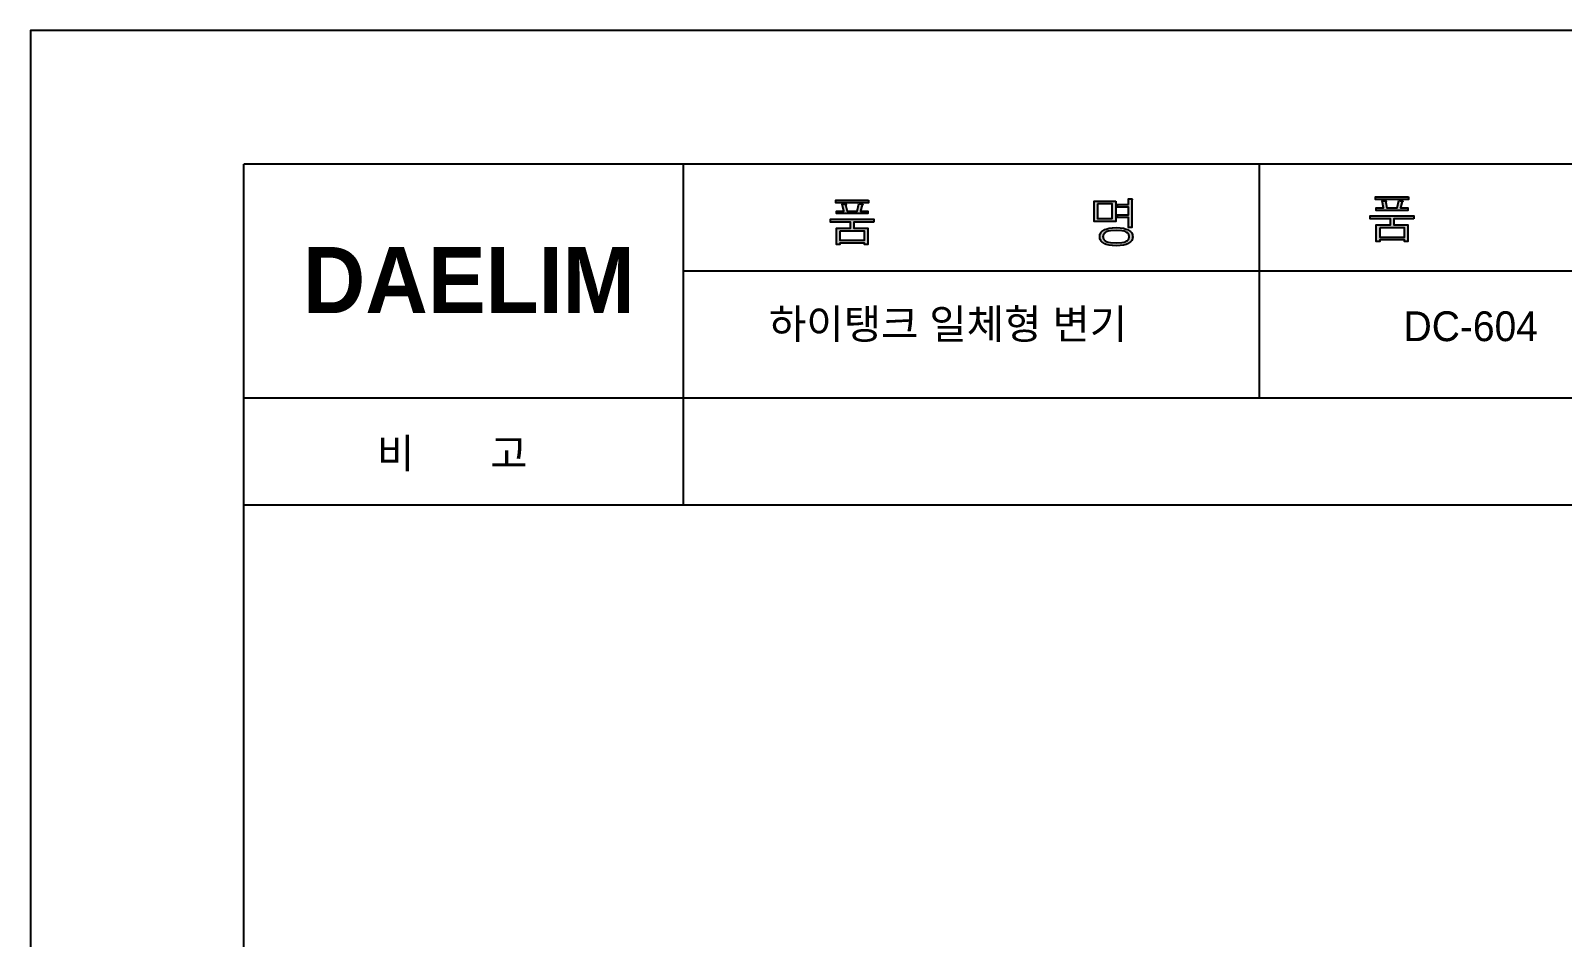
# Model space of a CAD drawing. Extents: x 63834 to 66260, y 58119 to 61549.
# Drawn here: x 63834 to 65209, y 60736 to 61549 of the extents above; entities that cross this region are included whole.
import ezdxf
from ezdxf.lldxf.tags import DXFTag

# ---------------------------------------------------------------- set-up
doc = ezdxf.new("R2010")
doc.units = 0
doc.header["$MEASUREMENT"] = 0
doc.linetypes.add('AM_ISO02W050x2', pattern=[3.75, 3, -0.75])
doc.layers.get('0').update_dxf_attribs({"linetype": 'CONTINUOUS'})
for name, color, linetype in [('Dim', 4, 'CONTINUOUS'), ('LINE', 7, 'CONTINUOUS'), ('LINE @ 1 VP1', 7, 'CONTINUOUS'), ('LINE @ 1 VPModel', 7, 'CONTINUOUS'), ('YA', 7, 'CONTINUOUS')]:
    doc.layers.add(name, color=color, linetype=linetype)
doc.styles.add('h', font='', dxfattribs={"height": 30})
doc.styles.add('스타일1', font='txt.shx', dxfattribs={"bigfont": 'ghs.shx'})
doc.styles.get('h').set_extended_font_data('Haansoft Batang')
tags = doc.linetypes.add('Amconstr', pattern=[9999, 9999, 0]).pattern_tags.tags
tags[6:7] = [DXFTag(74, 4), DXFTag(75, 0), DXFTag(340, '0'), DXFTag(46, 1.0), DXFTag(50, 0.0), DXFTag(44, 0.0), DXFTag(45, 0.0)]
tags[4:5] = [DXFTag(74, 4), DXFTag(75, 0), DXFTag(340, '0'), DXFTag(46, 1.0), DXFTag(50, 0.0), DXFTag(44, 0.0), DXFTag(45, 0.0)]

# ---------------------------------------------------------------- blocks, each defined once
blk = doc.blocks.new('*U30')
at = {"layer": 'LINE @ 1 VP1', "linetype": 'Amconstr'}
h = blk.add_hatch(color=256, dxfattribs=at)
h.dxf.hatch_style = 1
h.paths.add_polyline_path([(65050.4, 61394.9), (65050.4, 61395.1), (65050.4, 61395.2), (65050.4, 61395.3), (65050.4, 61395.5), (65050.6, 61395.8), (65050.7, 61396), (65050.7, 61396.1), (65050.7, 61396.1), (65050.7, 61396.2), (65050.7, 61396.2), (65050.7, 61396.2), (65050.7, 61396.2), (65050.7, 61396.3), (65050.7, 61396.3), (65050.7, 61396.3), (65050.7, 61396.3), (65050.6, 61396.3), (65050.6, 61396.4), (65050.5, 61396.4), (65050.2, 61396.4), (65049.3, 61396.5), (65047.2, 61396.5), (65048.5, 61390.2), (65042, 61390.2), (65042, 61387.8), (65070.3, 61387.8), (65070.3, 61390.2), (65063.7, 61390.2), (65064.9, 61394.7), (65064.9, 61394.8), (65065, 61394.9), (65065, 61395.1), (65065.1, 61395.2), (65065.5, 61395.6), (65065.6, 61395.7), (65065.6, 61395.8), (65065.7, 61395.9), (65065.7, 61395.9), (65065.7, 61395.9), (65065.7, 61396), (65065.7, 61396), (65065.7, 61396), (65065.7, 61396), (65065.7, 61396.1), (65065.7, 61396.1), (65065.6, 61396.1), (65065.6, 61396.1), (65065.4, 61396.2), (65064.7, 61396.3), (65062.2, 61396.8), (65060.7, 61390.2), (65051.5, 61390.2)])
h.paths.add_polyline_path([(65075.7, 61382.9), (65036.6, 61382.9), (65036.6, 61380.3), (65054.6, 61380.3), (65054.6, 61374.8), (65042, 61374.8), (65042, 61360.1), (65045.1, 61360.1), (65045.1, 61361.4), (65067.2, 61361.4), (65067.2, 61360.1), (65070.3, 61360.1), (65070.3, 61374.8), (65057.7, 61374.8), (65057.7, 61380.3), (65075.7, 61380.3)])
h.paths.add_polyline_path([(65067.2, 61372.2), (65067.2, 61364), (65045.1, 61364), (65045.1, 61372.2)], flags=16)
at = {"layer": 'LINE @ 1 VPModel', "linetype": 'Amconstr'}
h = blk.add_hatch(color=256, dxfattribs=at)
h.dxf.hatch_style = 1
h.paths.add_polyline_path([(65050.4, 61394.9), (65050.4, 61395.1), (65050.4, 61395.2), (65050.4, 61395.3), (65050.4, 61395.5), (65050.6, 61395.8), (65050.7, 61396), (65050.7, 61396.1), (65050.7, 61396.1), (65050.7, 61396.2), (65050.7, 61396.2), (65050.7, 61396.2), (65050.7, 61396.2), (65050.7, 61396.3), (65050.7, 61396.3), (65050.7, 61396.3), (65050.7, 61396.3), (65050.6, 61396.3), (65050.6, 61396.4), (65050.5, 61396.4), (65050.2, 61396.4), (65049.3, 61396.5), (65047.2, 61396.5), (65048.5, 61390.2), (65042, 61390.2), (65042, 61387.8), (65070.3, 61387.8), (65070.3, 61390.2), (65063.7, 61390.2), (65064.9, 61394.7), (65064.9, 61394.8), (65065, 61394.9), (65065, 61395.1), (65065.1, 61395.2), (65065.5, 61395.6), (65065.6, 61395.7), (65065.6, 61395.8), (65065.7, 61395.9), (65065.7, 61395.9), (65065.7, 61395.9), (65065.7, 61396), (65065.7, 61396), (65065.7, 61396), (65065.7, 61396), (65065.7, 61396.1), (65065.7, 61396.1), (65065.6, 61396.1), (65065.6, 61396.1), (65065.4, 61396.2), (65064.7, 61396.3), (65062.2, 61396.8), (65060.7, 61390.2), (65051.5, 61390.2)])
h.paths.add_polyline_path([(65075.7, 61382.9), (65036.6, 61382.9), (65036.6, 61380.3), (65054.6, 61380.3), (65054.6, 61374.8), (65042, 61374.8), (65042, 61360.1), (65045.1, 61360.1), (65045.1, 61361.4), (65067.2, 61361.4), (65067.2, 61360.1), (65070.3, 61360.1), (65070.3, 61374.8), (65057.7, 61374.8), (65057.7, 61380.3), (65075.7, 61380.3)])
h.paths.add_polyline_path([(65067.2, 61372.2), (65067.2, 61364), (65045.1, 61364), (65045.1, 61372.2)], flags=16)
blk = doc.blocks.new('*U31')
at = {"layer": 'LINE @ 1 VP1', "linetype": 'Amconstr'}
h = blk.add_hatch(color=256, dxfattribs=at)
h.dxf.hatch_style = 1
h.paths.add_polyline_path([(65071, 61400), (65041.4, 61400), (65041.4, 61397.6), (65071, 61397.6)])
at = {"layer": 'LINE @ 1 VPModel', "linetype": 'Amconstr'}
h = blk.add_hatch(color=256, dxfattribs=at)
h.dxf.hatch_style = 1
h.paths.add_polyline_path([(65071, 61400), (65041.4, 61400), (65041.4, 61397.6), (65071, 61397.6)])

msp = doc.modelspace()

# ---------------------------------------------------------------- hatches: boundary and pattern name
at = {"linetype": 'AM_ISO02W050x2'}
h = msp.add_hatch(color=256, dxfattribs=at)
h.dxf.hatch_style = 1
h.paths.add_polyline_path([(64586.4, 61397.1), (64586.4, 61394.7), (64556.8, 61394.7), (64556.8, 61397.1)])
h = msp.add_hatch(color=256, dxfattribs=at)
h.dxf.hatch_style = 1
h.paths.add_polyline_path([(64566.1, 61393.4), (64566.1, 61393.4), (64566.1, 61393.4), (64566.1, 61393.4), (64566.1, 61393.4), (64566.2, 61393.3), (64566.2, 61393.3), (64566.2, 61393.3), (64566.1, 61393.2), (64566.1, 61393.2), (64566.1, 61393.1), (64566, 61392.9), (64565.9, 61392.6), (64565.8, 61392.4), (64565.8, 61392.3), (64565.8, 61392.2), (64565.8, 61392), (64567, 61387.3), (64576.2, 61387.3), (64577.7, 61393.9), (64580.1, 61393.4), (64580.8, 61393.3), (64581, 61393.2), (64581.1, 61393.2), (64581.1, 61393.2), (64581.1, 61393.2), (64581.1, 61393.1), (64581.1, 61393.1), (64581.1, 61393.1), (64581.1, 61393.1), (64581.1, 61393.1), (64581.1, 61393), (64581.1, 61393), (64581.1, 61392.9), (64581, 61392.8), (64580.9, 61392.7), (64580.6, 61392.3), (64580.5, 61392.2), (64580.4, 61392), (64580.4, 61391.9), (64580.3, 61391.8), (64579.1, 61387.3), (64585.7, 61387.3), (64585.7, 61385), (64557.5, 61385), (64557.5, 61387.3), (64564, 61387.3), (64562.6, 61393.6), (64564.8, 61393.6), (64565.7, 61393.5), (64565.9, 61393.5), (64566, 61393.5), (64566.1, 61393.5)])
h = msp.add_hatch(color=256, dxfattribs=at)
h.dxf.hatch_style = 1
h.paths.add_polyline_path([(64808.1, 61378), (64808.1, 61396.3), (64788.8, 61396.3), (64788.8, 61378)])
h.paths.add_polyline_path([(64791.9, 61380.6), (64791.9, 61393.8), (64805, 61393.8), (64805, 61380.6)], flags=16)
h = msp.add_hatch(color=256, dxfattribs=at)
h.dxf.hatch_style = 1
h.paths.add_polyline_path([(64809.6, 61381.4), (64819.5, 61381.4), (64819.5, 61372.4), (64822.6, 61372.4), (64822.6, 61397), (64822.9, 61397.8), (64822.9, 61397.8), (64823, 61397.9), (64823, 61397.9), (64822.9, 61397.9), (64822.9, 61397.9), (64822.9, 61397.9), (64822.9, 61397.9), (64822.9, 61397.9), (64822.9, 61397.9), (64822.9, 61398), (64822.9, 61398), (64822.8, 61398), (64822.8, 61398), (64822.7, 61398.1), (64822.6, 61398.1), (64822.3, 61398.1), (64821.9, 61398.1), (64819.5, 61398.1), (64819.5, 61393.3), (64809.6, 61393.3), (64809.6, 61390.7), (64819.5, 61390.7), (64819.5, 61384), (64809.6, 61384)])
h = msp.add_hatch(color=256, dxfattribs=at)
h.dxf.hatch_style = 1
h.paths.add_polyline_path([(64573.2, 61371.9), (64573.2, 61377.4), (64591.1, 61377.4), (64591.1, 61380), (64552.1, 61380), (64552.1, 61377.4), (64570.1, 61377.4), (64570.1, 61371.9), (64557.5, 61371.9), (64557.5, 61357.2), (64560.6, 61357.2), (64560.6, 61358.5), (64582.7, 61358.5), (64582.7, 61357.2), (64585.8, 61357.2), (64585.8, 61371.9)])
h.paths.add_polyline_path([(64582.7, 61369.3), (64582.7, 61361.1), (64560.6, 61361.1), (64560.6, 61369.3)], flags=16)
h = msp.add_hatch(color=256, dxfattribs=at)
h.dxf.hatch_style = 1
h.paths.add_polyline_path([(64805.2, 61372.3), (64802.1, 61371.9), (64799.6, 61371.1), (64798.4, 61370.7), (64797.4, 61370.1), (64796.6, 61369.6), (64795.8, 61368.9), (64795.2, 61368.3), (64794.7, 61367.6), (64794.3, 61366.8), (64794, 61366), (64793.9, 61365.1), (64793.8, 61364.2), (64793.9, 61363.3), (64794, 61362.5), (64794.3, 61361.7), (64794.7, 61360.9), (64795.2, 61360.2), (64795.8, 61359.6), (64796.6, 61359), (64797.4, 61358.4), (64798.4, 61357.9), (64799.6, 61357.4), (64802.1, 61356.7), (64805.2, 61356.3), (64808.6, 61356.1), (64812, 61356.3), (64815, 61356.7), (64817.6, 61357.4), (64818.7, 61357.9), (64819.7, 61358.4), (64820.6, 61359), (64821.3, 61359.6), (64822, 61360.2), (64822.5, 61360.9), (64822.9, 61361.7), (64823.2, 61362.5), (64823.3, 61363.3), (64823.4, 61364.2), (64823.3, 61365.1), (64823.2, 61366), (64822.9, 61366.8), (64822.5, 61367.6), (64822, 61368.3), (64821.3, 61368.9), (64820.6, 61369.6), (64819.7, 61370.1), (64818.7, 61370.7), (64817.6, 61371.1), (64815, 61371.9), (64812, 61372.3), (64808.6, 61372.4)])
h.paths.add_polyline_path([(64817.3, 61368.5), (64818, 61368.1), (64818.6, 61367.7), (64819.1, 61367.2), (64819.5, 61366.7), (64819.8, 61366.1), (64820, 61365.5), (64820.1, 61364.9), (64820.2, 61364.2), (64820.1, 61363.6), (64820, 61362.9), (64819.8, 61362.4), (64819.5, 61361.8), (64819.1, 61361.3), (64818.6, 61360.9), (64818, 61360.5), (64817.3, 61360.1), (64815.6, 61359.5), (64813.6, 61359), (64808.5, 61358.7), (64803.3, 61359), (64801.3, 61359.5), (64799.6, 61360.1), (64798.9, 61360.5), (64798.4, 61360.9), (64797.9, 61361.3), (64797.3, 61362.1), (64796.9, 61362.9), (64796.8, 61363.6), (64796.7, 61364.2), (64796.8, 61364.9), (64796.9, 61365.5), (64797.1, 61366.1), (64797.5, 61366.7), (64797.9, 61367.2), (64798.4, 61367.7), (64798.9, 61368.1), (64799.6, 61368.5), (64801.3, 61369.1), (64803.3, 61369.5), (64808.5, 61369.9), (64813.6, 61369.5), (64815.6, 61369.1)], flags=16)

# ---------------------------------------------------------------- linework, layer by layer
at = {"layer": 'YA', "color": 7}
for p, q in [((66101.7, 61429.3), (64025.7, 61429.3)), ((64025.7, 60359.1), (64025.7, 61429.3)), ((64420.2, 61123.3), (64420.2, 61429.3)), ((64937.1, 61218.9), (64937.1, 61428.9)), ((66101.7, 61333.3), (64420.2, 61333.3)), ((66101.7, 61219.3), (64025.7, 61219.3)), ((66101.7, 61123.3), (64025.7, 61123.3)), ((66101.7, 61123.3), (64025.7, 61123.3))]:
    msp.add_line(p, q, dxfattribs=at)
at = {"layer": 'YA', "color": 0}
msp.add_lwpolyline([(63834.3, 58118.8), (66259.8, 58118.8), (66259.8, 61549.2), (63834.3, 61549.2)], close=True, dxfattribs=at)
at = {"layer": 'YA', "color": 7}
for points in [[(64586.4, 61397.1), (64586.4, 61394.7), (64556.8, 61394.7), (64556.8, 61397.1), (64586.4, 61397.1)], [(64566.1, 61393.4), (64566.1, 61393.4), (64566.1, 61393.4), (64566.1, 61393.4), (64566.1, 61393.4), (64566.2, 61393.3), (64566.2, 61393.3), (64566.2, 61393.3), (64566.1, 61393.2), (64566.1, 61393.2), (64566.1, 61393.1), (64566, 61392.9), (64565.9, 61392.6), (64565.8, 61392.4), (64565.8, 61392.3), (64565.8, 61392.2), (64565.8, 61392), (64567, 61387.3), (64576.2, 61387.3), (64577.7, 61393.9), (64580.1, 61393.4), (64580.8, 61393.3), (64581, 61393.2), (64581.1, 61393.2), (64581.1, 61393.2), (64581.1, 61393.2), (64581.1, 61393.1), (64581.1, 61393.1), (64581.1, 61393.1), (64581.1, 61393.1), (64581.1, 61393.1), (64581.1, 61393), (64581.1, 61393), (64581.1, 61392.9), (64581, 61392.8), (64580.9, 61392.7), (64580.6, 61392.3), (64580.5, 61392.2), (64580.4, 61392), (64580.4, 61391.9), (64580.3, 61391.8), (64579.1, 61387.3), (64585.7, 61387.3), (64585.7, 61385), (64557.5, 61385), (64557.5, 61387.3), (64564, 61387.3), (64562.6, 61393.6), (64564.8, 61393.6), (64565.7, 61393.5), (64565.9, 61393.5), (64566, 61393.5), (64566.1, 61393.5), (64566.1, 61393.4)], [(64808.1, 61396.3), (64808.1, 61378), (64788.8, 61378), (64788.8, 61396.3), (64808.1, 61396.3)], [(64791.9, 61393.8), (64791.9, 61380.6), (64805, 61380.6), (64805, 61393.8), (64791.9, 61393.8)], [(64819.5, 61393.3), (64819.5, 61398.1), (64821.9, 61398.1), (64822.3, 61398.1), (64822.6, 61398.1), (64822.7, 61398.1), (64822.8, 61398), (64822.8, 61398), (64822.9, 61398), (64822.9, 61398), (64822.9, 61397.9), (64822.9, 61397.9), (64822.9, 61397.9), (64822.9, 61397.9), (64822.9, 61397.9), (64822.9, 61397.9), (64823, 61397.9), (64823, 61397.9), (64822.9, 61397.8), (64822.9, 61397.8), (64822.9, 61397.6), (64822.8, 61397.4), (64822.6, 61397.1), (64822.6, 61396.7), (64822.6, 61372.4), (64819.5, 61372.4), (64819.5, 61381.4), (64809.6, 61381.4), (64809.6, 61384), (64819.5, 61384), (64819.5, 61390.7), (64809.6, 61390.7), (64809.6, 61393.3), (64819.5, 61393.3)], [(65071, 61400), (65071, 61397.6), (65041.4, 61397.6), (65041.4, 61400), (65071, 61400)], [(65050.7, 61396.3), (65050.7, 61396.3), (65050.7, 61396.3), (65050.7, 61396.3), (65050.7, 61396.2), (65050.7, 61396.2), (65050.7, 61396.2), (65050.7, 61396.2), (65050.7, 61396.1), (65050.7, 61396.1), (65050.7, 61396), (65050.6, 61395.8), (65050.4, 61395.5), (65050.4, 61395.3), (65050.4, 61395.2), (65050.4, 61395.1), (65050.4, 61394.9), (65051.5, 61390.2), (65060.7, 61390.2), (65062.2, 61396.8), (65064.7, 61396.3), (65065.4, 61396.2), (65065.6, 61396.1), (65065.6, 61396.1), (65065.7, 61396.1), (65065.7, 61396.1), (65065.7, 61396), (65065.7, 61396), (65065.7, 61396), (65065.7, 61396), (65065.7, 61395.9), (65065.7, 61395.9), (65065.7, 61395.9), (65065.6, 61395.8), (65065.6, 61395.7), (65065.5, 61395.6), (65065.1, 61395.2), (65065, 61395.1), (65065, 61394.9), (65064.9, 61394.8), (65064.9, 61394.7), (65063.7, 61390.2), (65070.3, 61390.2), (65070.3, 61387.8), (65042, 61387.8), (65042, 61390.2), (65048.5, 61390.2), (65047.2, 61396.5), (65049.3, 61396.5), (65050.2, 61396.4), (65050.5, 61396.4), (65050.6, 61396.4), (65050.6, 61396.3), (65050.7, 61396.3)], [(64591.1, 61377.4), (64573.2, 61377.4), (64573.2, 61371.9), (64585.8, 61371.9), (64585.8, 61357.2), (64582.7, 61357.2), (64582.7, 61358.5), (64560.6, 61358.5), (64560.6, 61357.2), (64557.5, 61357.2), (64557.5, 61371.9), (64570.1, 61371.9), (64570.1, 61377.4), (64552.1, 61377.4), (64552.1, 61380), (64591.1, 61380), (64591.1, 61377.4)], [(64560.6, 61369.3), (64560.6, 61361.1), (64582.7, 61361.1), (64582.7, 61369.3), (64560.6, 61369.3)], [(64819.7, 61370.1), (64820.6, 61369.6), (64821.3, 61368.9), (64822, 61368.3), (64822.5, 61367.6), (64822.9, 61366.8), (64823.2, 61366), (64823.3, 61365.1), (64823.4, 61364.2), (64823.3, 61363.3), (64823.2, 61362.5), (64822.9, 61361.7), (64822.5, 61360.9), (64822, 61360.2), (64821.3, 61359.6), (64820.6, 61359), (64819.7, 61358.4), (64818.7, 61357.9), (64817.6, 61357.4), (64815, 61356.7), (64812, 61356.3), (64808.6, 61356.1), (64805.2, 61356.3), (64802.1, 61356.7), (64799.6, 61357.4), (64798.4, 61357.9), (64797.4, 61358.4), (64796.6, 61359), (64795.8, 61359.6), (64795.2, 61360.2), (64794.7, 61360.9), (64794.3, 61361.7), (64794, 61362.5), (64793.9, 61363.3), (64793.8, 61364.2), (64793.9, 61365.1), (64794, 61366), (64794.3, 61366.8), (64794.7, 61367.6), (64795.2, 61368.3), (64795.8, 61368.9), (64796.6, 61369.6), (64797.4, 61370.1), (64798.4, 61370.7), (64799.6, 61371.1), (64802.1, 61371.9), (64805.2, 61372.3), (64808.6, 61372.4), (64812, 61372.3), (64815, 61371.9), (64817.6, 61371.1), (64818.7, 61370.7), (64819.7, 61370.1)], [(64799.6, 61368.5), (64798.9, 61368.1), (64798.4, 61367.7), (64797.9, 61367.2), (64797.5, 61366.7), (64797.1, 61366.1), (64796.9, 61365.5), (64796.8, 61364.9), (64796.7, 61364.2), (64796.8, 61363.6), (64796.9, 61362.9), (64797.1, 61362.4), (64797.5, 61361.8), (64797.9, 61361.3), (64798.4, 61360.9), (64798.9, 61360.5), (64799.6, 61360.1), (64801.3, 61359.5), (64803.3, 61359), (64808.5, 61358.7), (64813.6, 61359), (64815.6, 61359.5), (64817.3, 61360.1), (64818, 61360.5), (64818.6, 61360.9), (64819.1, 61361.3), (64819.5, 61361.8), (64819.8, 61362.4), (64820, 61362.9), (64820.1, 61363.6), (64820.2, 61364.2), (64820.1, 61364.9), (64820, 61365.5), (64819.8, 61366.1), (64819.5, 61366.7), (64819.1, 61367.2), (64818.6, 61367.7), (64818, 61368.1), (64817.3, 61368.5), (64815.6, 61369.1), (64813.6, 61369.5), (64808.5, 61369.9), (64803.3, 61369.5), (64801.3, 61369.1), (64799.6, 61368.5)], [(65045.1, 61372.2), (65045.1, 61364), (65067.2, 61364), (65067.2, 61372.2), (65045.1, 61372.2)]]:
    msp.add_lwpolyline(points, dxfattribs=at)
msp.add_lwpolyline([(65075.7, 61380.3), (65057.7, 61380.3), (65057.7, 61374.8), (65070.3, 61374.8), (65070.3, 61360.1), (65067.2, 61360.1), (65067.2, 61361.4), (65045.1, 61361.4), (65045.1, 61360.1), (65042, 61360.1), (65042, 61374.8), (65054.6, 61374.8), (65054.6, 61380.3), (65036.6, 61380.3), (65036.6, 61382.9), (65075.7, 61382.9), (65075.7, 61380.3)], close=True, dxfattribs=at)

# ---------------------------------------------------------------- block references
at = {"layer": 'LINE', "color": 0}
for name in ['*U30', '*U31']:
    msp.add_blockref(name, (0, 0), dxfattribs=at)

# ---------------------------------------------------------------- texts
at = {"layer": 'Dim', "color": 0, "char_height": 33.819, "width": 702.697, "attachment_point": 1, "style": '스타일1'}
for s, insert in [('{\\fGulim|b0|i0|c129|p50;   \\H0.79087x;하이탱크 일체형 변기}', (64460, 61299.3)), ('{\\fGulim|b0|i0|c129|p50;   \\H0.79087x;DC-604}', (65029.6, 61297.3))]:
    msp.add_mtext(s, dxfattribs=dict(at, insert=insert))
at = {"layer": 'Dim', "color": 0, "insert": (64145.1, 61183.3), "char_height": 26.746, "attachment_point": 1, "style": '스타일1'}
msp.add_mtext('{\\fGulim|b0|i0|c129|p50;비       고}', dxfattribs=at)
at = {"layer": 'YA', "color": 7, "insert": (64078.5, 61355.1), "char_height": 59.437, "width": 290.871, "attachment_point": 1, "style": 'h'}
msp.add_mtext('{\\fHYGraphic-Medium|b1|i0|c129|p18;DAELIM}', dxfattribs=at)

doc.saveas('drawing.dxf')
